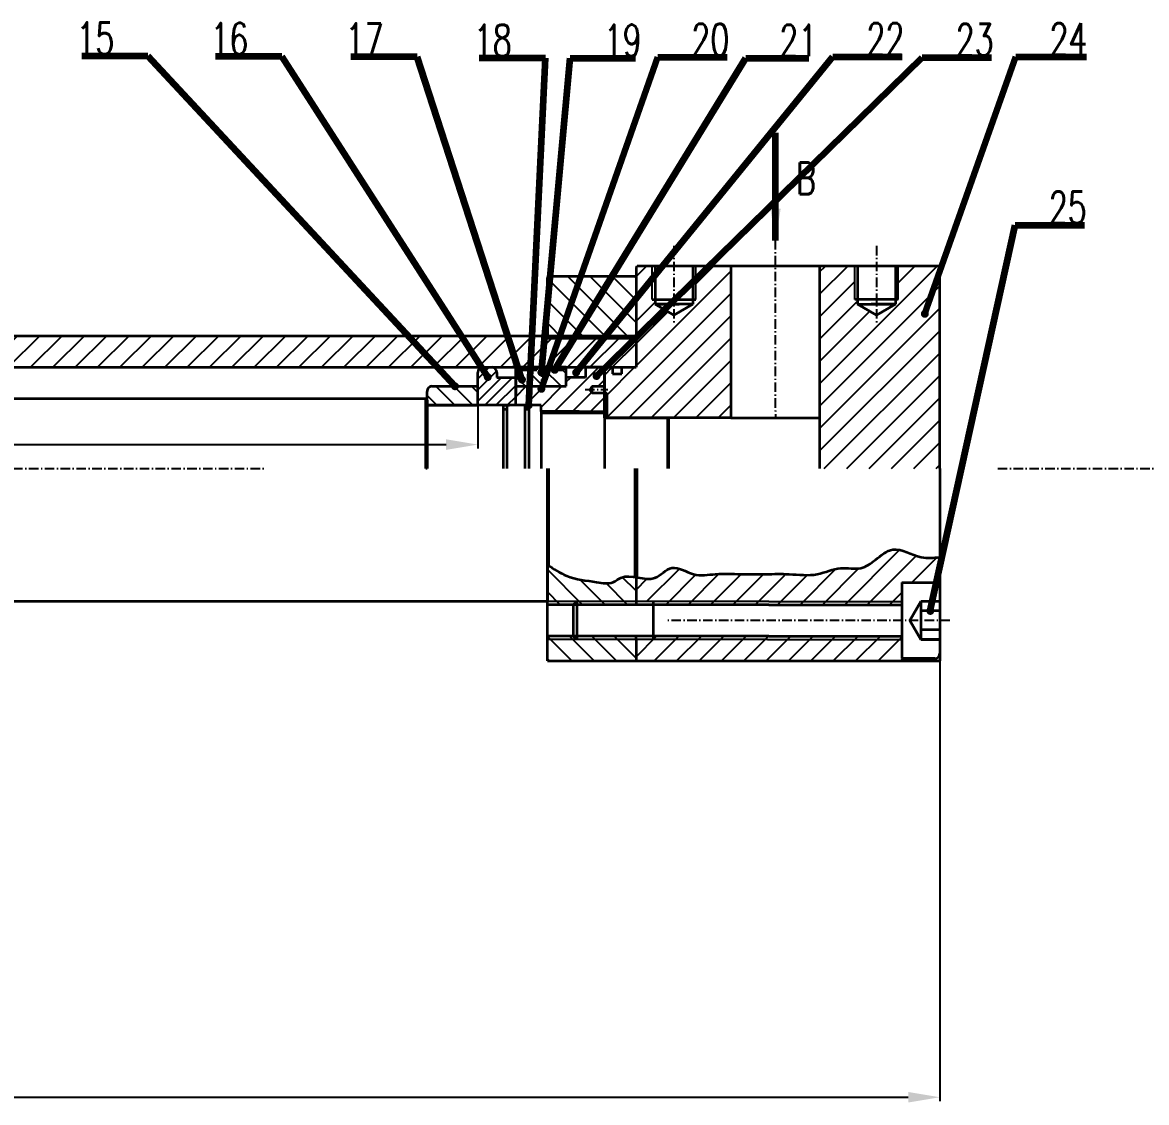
# Model space of a CAD drawing. Extents: x -526 to 4221, y -831 to 1001.
# Drawn here: x 1210 to 2098, y -348 to 505 of the extents above; entities that cross this region are included whole.
import ezdxf

# ---------------------------------------------------------------- set-up
doc = ezdxf.new("R2010")
doc.units = 0
doc.header["$MEASUREMENT"] = 0
doc.linetypes.add('LINEL4', pattern=[12.5, 7.5, -2, 1, -2])
doc.layers.get('Defpoints').update_dxf_attribs({"linetype": 'CONTINUOUS'})
doc.layers.add('L1', color=2, linetype='CONTINUOUS', lineweight=35)
doc.layers.add('L3', color=4, linetype='CONTINUOUS')
doc.layers.add('L4', color=5, linetype='LINEL4')
doc.styles.add('HZTXT', font='ROMANS', dxfattribs={"width": 0.7, "bigfont": 'HZTXT'})
doc.styles.get("Standard").update_dxf_attribs({"font": 'txt', "bigfont": 'hztxt.shx'})
doc.dimstyles.get("Standard").update_dxf_attribs({"dimtxt": 0.18, "dimasz": 0.18, "dimexe": 0.18, "dimexo": 0.0625, "dimgap": 0.09, "dimtad": 0, "dimtih": 1, "dimtoh": 1, "dimdec": 4, "dimzin": 0, "dimdsep": 46, "dimtxsty": 'Standard', "dimcen": 0.09, "dimadec": 0, "dimazin": 0, "dimtfac": 1, "dimtdec": 4, "dimtofl": 0, "dimtmove": 0, "dimatfit": 3, "dimfxl": 1, "dimtolj": 1, "dimtzin": 0, "dimarcsym": 0})
pattern_1 = [(45, (-612.514, -23.027), (-8.838835, 8.838835), [])]
pattern_2 = [(135, (-612.514, -23.027), (-7.07107, -7.07107), [])]

# ---------------------------------------------------------------- blocks, each defined once
blk = doc.blocks.new('*D19')
at = {"layer": 'Defpoints', "color": 0, "transparency": 16777216}
for p in [(-55.14, 152.71), (1934.91, 0.71), (1934.91, -344.03)]:
    blk.add_point(p, dxfattribs=at)
at = {"layer": 'L3', "transparency": 16777216}
for p, q in [((-55.14, 152.71), (-55.14, -347.03)), ((1934.91, 0.71), (1934.91, -347.03)), ((-30.14, -344.03), (1909.91, -344.03))]:
    blk.add_line(p, q, dxfattribs=at)
for points in [[(-30.14, -339.86), (-30.14, -348.2), (-55.14, -344.03)], [(1909.91, -339.86), (1909.91, -348.2), (1934.91, -344.03)]]:
    blk.add_solid(points, dxfattribs=at)
at = {"layer": 'L3', "transparency": 16777216, "insert": (939.88, -330.03), "char_height": 25, "attachment_point": 5, "style": 'HZTXT'}
blk.add_mtext('\\A1;1990', dxfattribs=at)
blk = doc.blocks.new('*D33')
at = {"layer": 'Defpoints', "color": 0, "transparency": 16777216}
for p in [(1569.91, 217.71), (569.87, 211.71), (1569.91, 171.68)]:
    blk.add_point(p, dxfattribs=at)
at = {"layer": 'L3', "transparency": 16777216}
for p, q in [((1569.91, 217.71), (1569.91, 168.68)), ((569.87, 211.71), (569.87, 168.68)), ((594.87, 171.68), (1544.91, 171.68))]:
    blk.add_line(p, q, dxfattribs=at)
for points in [[(594.87, 175.85), (594.87, 167.51), (569.87, 171.68)], [(1544.91, 175.85), (1544.91, 167.51), (1569.91, 171.68)]]:
    blk.add_solid(points, dxfattribs=at)
at = {"layer": 'L3', "transparency": 16777216, "insert": (1069.89, 185.68), "char_height": 25, "attachment_point": 5, "style": 'HZTXT'}
blk.add_mtext('\\A1;1000', dxfattribs=at)

msp = doc.modelspace()

# ---------------------------------------------------------------- hatches: boundary and pattern name
at = {"layer": 'Defpoints'}
h = msp.add_hatch(dxfattribs=at)
h.set_pattern_fill('ANSI31', color=256, scale=100)
h.set_pattern_definition(pattern_1)
h.paths.add_polyline_path([(1904.91, 17.71), (1798.91, 17.71), (1694.91, 17.71), (1694.91, 0.71), (1934.91, 0.71), (1934.91, 6.71, -0.414214), (1930.91, 2.71), (1904.91, 2.71)])
h.paths.add_polyline_path([(1904.91, 20.25), (1799.91, 20.25), (1708.46, 20.25), (1708.46, 17.71), (1798.91, 17.71), (1904.91, 17.71)])
h.paths.add_polyline_path([(1904.91, 47.71), (1799.91, 47.71), (1708.46, 47.71), (1708.46, 45.16), (1799.91, 45.16), (1904.91, 45.16)])
edge = h.paths.add_edge_path()
edge.add_line((1904.91, 62.71), (1930.91, 62.71))
edge.add_arc((1930.91, 58.71), 4, 0, 90, ccw=False)
edge.add_line((1934.91, 58.71), (1934.91, 82.76))
edge.add_spline(control_points=[(1934.91, 82.76), (1929.96, 82.24), (1917.34, 80.92), (1899.55, 93.4), (1884.73, 81.09), (1872.31, 71.7), (1855.19, 76.19), (1837.43, 66.96), (1817.15, 69.82), (1797.18, 69.22), (1777.75, 69.11), (1758.62, 70.15), (1740.17, 66.6), (1723.3, 79.11), (1710.77, 63.43), (1700.01, 65.99), (1694.91, 66.87)], knot_values=[73.991991, 73.991991, 73.991991, 73.991991, 88.838412, 111.800626, 127.78921, 141.060692, 156.902469, 176.112977, 198.291466, 216.509494, 236.311716, 256.509975, 273.93593, 291.620281, 307.223275, 321.880398, 321.880398, 321.880398, 321.880398], degree=3, periodic=0)
edge.add_line((1694.91, 66.87), (1694.91, 47.71))
edge.add_line((1694.91, 47.71), (1799.91, 47.71))
edge.add_line((1799.91, 47.71), (1904.91, 47.71))
edge.add_line((1904.91, 47.71), (1904.91, 62.71))
h.paths.add_polyline_path([(1934.91, 312.71), (1902.09, 312.71), (1902.09, 286.21), (1899.91, 286.21), (1899.91, 282.71), (1884.91, 274.05), (1869.91, 282.71), (1869.91, 286.21), (1867.74, 286.21), (1867.74, 312.71), (1839.91, 312.71), (1839.91, 152.71), (1934.91, 152.71)])
h.paths.add_polyline_path([(1769.91, 312.71), (1742.09, 312.71), (1742.09, 286.21), (1739.91, 286.21), (1739.91, 282.71), (1724.91, 274.05), (1709.91, 282.71), (1709.91, 286.21), (1707.74, 286.21), (1707.74, 312.71), (1694.91, 312.71), (1694.91, 255.71), (1694.91, 232.71), (1683.71, 232.71), (1683.71, 227.46), (1676.31, 227.46), (1676.31, 232.71), (1669.91, 232.71), (1669.91, 212.67), (1671.91, 212.67), (1671.91, 192.71), (1719.91, 192.71), (1769.91, 192.71)])
h = msp.add_hatch(dxfattribs=at)
h.set_pattern_fill('ANSI31', color=256, scale=100, angle=90)
h.set_pattern_definition([(135, (-612.514, -23.027), (-8.838835, -8.838835), [])])
h.paths.add_polyline_path([(1694.91, 303.71), (1693.91, 304.71), (1625.91, 304.71), (1624.91, 303.71), (1624.91, 297.71), (1624.91, 257.71), (1694.91, 257.71)])
h.paths.add_polyline_path([(1694.91, 257.71), (1624.91, 257.71), (1624.91, 255.71), (1694.91, 255.71)])
edge = h.paths.add_edge_path()
edge.add_spline(control_points=[(1694.91, 66.87), (1694.58, 66.93), (1694.24, 66.99), (1693.91, 67.04)], knot_values=[73.031019, 73.031019, 73.031019, 73.031019, 73.991991, 73.991991, 73.991991, 73.991991], degree=3, periodic=0)
edge.add_spline(control_points=[(1693.91, 67.04), (1690.02, 67.67), (1683.89, 68.14), (1675.43, 60.79), (1659.78, 63.99), (1642.04, 65.42), (1630.54, 72.92), (1625.91, 76.03)], knot_values=[1.182647, 1.182647, 1.182647, 1.182647, 12.43823, 19.364127, 32.433585, 56.601382, 73.031019, 73.031019, 73.031019, 73.031019], degree=3, periodic=0)
edge.add_spline(control_points=[(1625.91, 76.03), (1625.58, 76.26), (1625.25, 76.48), (1624.91, 76.71)], knot_values=[0, 0, 0, 0, 1.182647, 1.182647, 1.182647, 1.182647], degree=3, periodic=0)
edge.add_line((1624.91, 76.71), (1624.91, 47.71))
edge.add_line((1624.91, 47.71), (1694.91, 47.71))
edge.add_line((1694.91, 47.71), (1694.91, 66.87))
h.paths.add_polyline_path([(1694.91, 17.71), (1624.91, 17.71), (1624.91, 0.71), (1694.91, 0.71)])
h.paths.add_polyline_path([(1694.91, 20.25), (1624.91, 20.25), (1624.91, 17.71), (1694.91, 17.71)])
h.paths.add_polyline_path([(1694.91, 47.71), (1624.91, 47.71), (1624.91, 45.16), (1694.91, 45.16)])
h = msp.add_hatch(dxfattribs=at)
h.set_pattern_fill('ANSI31', color=256, scale=100)
h.set_pattern_definition(pattern_1)
h.paths.add_polyline_path([(1694.91, 255.71), (1624.91, 255.71), (1624.91, 257.71), (844.87, 257.71), (629.87, 257.71), (629.87, 255.72), (559.87, 255.72), (559.87, 234.71), (559.87, 232.71), (569.87, 232.71), (854.87, 232.71), (1694.91, 232.71)])
h = msp.add_hatch(dxfattribs=at)
h.set_pattern_fill('ANSI31', color=256, scale=50)
h.set_pattern_definition([(45, (-612.514, -23.027), (-4.419417, 4.419417), [])])
h.paths.add_polyline_path([(1584.91, 224.73), (1584.91, 228.71, 0.414214), (1580.91, 232.71), (1573.91, 232.71, 0.414214), (1569.91, 228.71), (1569.91, 202.71), (1589.91, 202.71), (1592.91, 202.71), (1594.91, 202.71), (1599.91, 202.71), (1599.91, 224.73)])
h = msp.add_hatch(dxfattribs=at)
h.set_pattern_fill('ANSI31', color=256, scale=80)
h.set_pattern_definition([(45, (-612.514, -23.027), (-7.071068, 7.071068), [])])
h.paths.add_polyline_path([(1639.83, 217.71), (1599.91, 217.71), (1599.91, 202.71), (1619.91, 202.71), (1619.91, 197.71), (1649.91, 197.71), (1669.91, 197.71), (1669.91, 212.67), (1659.91, 212.67), (1658.47, 215.17), (1659.91, 217.67), (1669.91, 217.67), (1669.91, 232.71), (1654.91, 232.71), (1654.91, 224.71), (1639.83, 224.71)])
h = msp.add_hatch(dxfattribs=at)
h.set_pattern_fill('ANSI31', color=256, scale=80, angle=90)
h.set_pattern_definition(pattern_2)
h.paths.add_polyline_path([(1639.83, 224.71), (1639.83, 232.71), (1638.16, 232.71), (1638.16, 230.71), (1623.16, 230.71), (1623.16, 232.71), (1621.65, 232.71), (1621.65, 228.71), (1618.65, 228.71), (1618.65, 232.71), (1616.56, 232.71), (1616.56, 230.71), (1601.56, 230.71), (1601.56, 232.71), (1599.91, 232.71), (1599.91, 217.71), (1639.83, 217.71)])
h = msp.add_hatch(dxfattribs=at)
h.set_pattern_fill('ANSI31', color=256, scale=80, angle=90)
h.set_pattern_definition(pattern_2)
h.paths.add_polyline_path([(1533.92, 217.74, 0.414516), (1529.91, 213.74), (1529.91, 207.71), (1529.91, 202.71), (1569.91, 202.71), (1569.91, 217.71)])

# ---------------------------------------------------------------- linework, layer by layer
for p, q in [((1707.74, 286.21), (1707.74, 312.71)), ((1742.09, 286.21), (1742.09, 312.71)), ((1867.74, 286.21), (1867.74, 312.71)), ((1902.09, 286.21), (1902.09, 312.71)), ((1799.91, 47.71), (1624.91, 47.71)), ((1799.91, 47.71), (1904.91, 47.71)), ((1798.91, 17.71), (1624.91, 17.71)), ((1798.91, 17.71), (1904.91, 17.71))]:
    msp.add_line(p, q, dxfattribs=at)
at = {"layer": 'L1'}
for p, q in [((1694.91, 311.71), (1695.91, 312.71)), ((1694.91, 311.71), (1694.91, 255.71)), ((1933.91, 312.71), (1695.91, 312.71)), ((1709.91, 312.71), (1709.91, 312.71)), ((1709.91, 312.71), (1709.91, 282.71)), ((1739.91, 312.71), (1739.91, 282.71)), ((1769.91, 312.71), (1769.91, 192.71)), ((1839.91, 312.71), (1839.91, 152.71)), ((1869.91, 312.71), (1869.91, 282.71)), ((1899.91, 312.71), (1899.91, 282.71)), ((1934.91, 311.71), (1933.91, 312.71)), ((1934.91, 152.71), (1934.91, 311.71)), ((1934.91, 152.71), (1934.91, 311.71)), ((1624.91, 303.71), (1625.91, 304.71)), ((1624.91, 297.71), (1624.91, 303.71)), ((1625.91, 304.71), (1693.91, 304.71)), ((1693.91, 304.71), (1694.91, 303.71)), ((1694.91, 303.71), (1694.91, 297.71)), ((1624.91, 297.71), (1624.91, 255.71)), ((1707.74, 286.21), (1742.09, 286.21)), ((1902.09, 286.21), (1867.74, 286.21)), ((1739.91, 282.71), (1709.91, 282.71)), ((1729.07, 282.71), (1709.91, 282.71)), ((1709.91, 282.71), (1729.07, 282.71)), ((1709.91, 282.71), (1724.91, 274.05)), ((1739.91, 282.71), (1724.91, 274.05)), ((1869.91, 282.71), (1899.91, 282.71)), ((1869.91, 282.71), (1884.91, 274.05)), ((1880.75, 282.71), (1899.91, 282.71)), ((1899.91, 282.71), (1880.75, 282.71)), ((1899.91, 282.71), (1884.91, 274.05)), ((844.87, 257.71), (1694.91, 257.71)), ((1624.91, 255.71), (1694.91, 255.71)), ((1694.91, 255.71), (1694.91, 232.71)), ((854.87, 232.71), (1694.91, 232.71)), ((1569.91, 232.71), (1574.91, 232.71)), ((1573.91, 232.71), (1580.91, 232.71)), ((1639.83, 232.71), (1597.47, 232.71)), ((1599.91, 202.71), (1599.91, 232.71)), ((1601.56, 232.71), (1601.56, 230.71)), ((1616.56, 230.71), (1616.56, 232.71)), ((1618.65, 232.71), (1618.65, 228.71)), ((1618.65, 232.71), (1621.65, 232.71)), ((1621.65, 228.71), (1621.65, 232.71)), ((1623.16, 232.71), (1623.16, 230.71)), ((1638.16, 230.71), (1638.16, 232.71)), ((1639.83, 224.71), (1639.83, 232.71)), ((1669.91, 232.71), (1654.91, 232.71)), ((1654.91, 232.71), (1654.91, 224.71)), ((1669.91, 192.71), (1669.91, 232.71)), ((1669.91, 232.71), (1669.91, 152.71)), ((1676.31, 232.71), (1676.31, 227.46)), ((1683.71, 227.46), (1683.71, 232.71)), ((1569.91, 202.71), (1569.91, 228.71)), ((1584.91, 228.71), (1584.91, 224.73)), ((1584.91, 224.73), (1599.91, 224.73)), ((1599.91, 224.73), (1599.91, 224.05)), ((1599.91, 224.05), (1599.91, 211.36)), ((1601.56, 230.71), (1616.56, 230.71)), ((1618.65, 228.71), (1621.65, 228.71)), ((1623.16, 230.71), (1638.16, 230.71)), ((1654.91, 224.71), (1639.83, 224.71)), ((1639.83, 217.71), (1639.83, 224.71)), ((1676.31, 227.46), (1683.71, 227.46)), ((1529.91, 207.71), (1529.91, 213.74)), ((1533.92, 217.74), (1569.91, 217.71)), ((1599.91, 217.71), (1639.83, 217.71)), ((1618.65, 217.71), (1618.65, 215.71)), ((1618.65, 215.71), (1621.65, 215.71)), ((1621.65, 215.71), (1621.65, 217.71)), ((1659.91, 217.67), (1658.47, 215.17)), ((1659.91, 212.67), (1658.47, 215.17)), ((1669.91, 217.67), (1659.91, 217.67)), ((1659.91, 217.67), (1659.91, 212.67)), ((1669.91, 217.67), (1661.91, 217.67)), ((1528.91, 207.71), (854.87, 207.71)), ((1528.91, 152.71), (1528.91, 207.71)), ((1528.91, 207.71), (1528.91, 207.71)), ((1529.91, 206.71), (1528.91, 207.71)), ((1529.91, 202.71), (1529.91, 207.71)), ((1529.91, 206.71), (1529.91, 202.71)), ((1659.91, 212.67), (1669.91, 212.67)), ((1669.91, 212.67), (1671.91, 212.67)), ((1671.91, 212.67), (1671.91, 192.71)), ((1589.91, 202.71), (1529.91, 202.71)), ((1529.91, 202.71), (1569.91, 202.71)), ((1529.91, 202.71), (1529.91, 152.71)), ((1619.91, 202.71), (1589.91, 202.71)), ((1589.91, 202.71), (1589.91, 152.71)), ((1589.91, 202.71), (1594.91, 202.71)), ((1589.91, 202.71), (1592.91, 202.71)), ((1589.91, 199.73), (1592.91, 199.73)), ((1592.91, 202.71), (1592.91, 152.71)), ((1607.15, 202.71), (1607.15, 152.71)), ((1607.15, 199.73), (1610.15, 199.73)), ((1610.15, 202.71), (1610.15, 152.71)), ((1619.91, 197.71), (1619.91, 202.71)), ((1649.91, 197.71), (1619.91, 197.71)), ((1619.91, 197.71), (1619.91, 152.71)), ((1619.91, 196.74), (1669.91, 196.74)), ((1649.91, 197.71), (1669.91, 197.71)), ((1769.91, 192.71), (1669.91, 192.71)), ((1669.91, 192.71), (1719.91, 192.71)), ((1719.91, 192.71), (1719.91, 152.71)), ((1719.91, 192.71), (1719.91, 192.71)), ((1720.91, 191.71), (1719.91, 192.71)), ((1720.91, 152.71), (1720.91, 191.71)), ((1769.91, 192.71), (1839.91, 192.71)), ((1529.91, 152.71), (1528.91, 152.71)), ((1624.91, 0.71), (1624.91, 152.71)), ((1624.91, 152.71), (1624.91, 47.71)), ((1625.91, 152.71), (1625.91, 76.03)), ((1693.91, 152.71), (1693.91, 67.04)), ((1694.91, 152.71), (1694.91, 45.16)), ((1934.91, 152.71), (1934.91, 47.71)), ((1904.91, 62.71), (1930.91, 62.71)), ((1904.91, 62.71), (1904.91, 2.71)), ((1934.91, 58.71), (1934.91, 6.71)), ((1624.91, 47.71), (1182.19, 47.71)), ((1799.91, 45.16), (1624.91, 45.16)), ((1645.39, 45.16), (1648.12, 47.71)), ((1645.39, 45.16), (1645.39, 20.25)), ((1648.12, 47.71), (1648.12, 17.71)), ((1708.46, 47.71), (1708.46, 17.71)), ((1799.91, 45.16), (1904.91, 45.16)), ((1919.91, 47.71), (1911.25, 32.71)), ((1934.91, 47.71), (1919.91, 47.71)), ((1919.91, 47.71), (1919.91, 17.71)), ((1919.91, 47.71), (1919.91, 32.71)), ((1934.91, 47.71), (1934.91, 32.71)), ((1934.91, 40.21), (1919.91, 40.21)), ((1911.25, 32.71), (1919.91, 17.71)), ((1919.91, 17.71), (1911.25, 32.71)), ((1919.91, 32.71), (1919.91, 17.71)), ((1934.91, 32.71), (1934.91, 17.71)), ((1934.91, 32.71), (1934.91, 6.71)), ((1799.91, 20.25), (1624.91, 20.25)), ((1648.12, 17.71), (1645.39, 20.25)), ((1694.91, 17.71), (1694.91, 20.25)), ((1799.91, 20.25), (1904.91, 20.25)), ((1934.91, 25.21), (1919.91, 25.21)), ((1934.91, 25.21), (1919.91, 25.21)), ((1694.91, 17.71), (1694.91, 0.71)), ((1919.91, 17.71), (1934.91, 17.71)), ((1934.91, 17.71), (1919.91, 17.71)), ((1624.91, 0.71), (1934.91, 0.71)), ((1930.91, 2.71), (1904.91, 2.71)), ((1904.91, 2.71), (1930.91, 2.71)), ((1934.91, 6.71), (1934.91, 0.71))]:
    msp.add_line(p, q, dxfattribs=at)
for centre, start, end in [((1573.91, 228.71), 90, 180), ((1580.91, 228.71), 0, 90), ((1533.91, 213.74), 89.94089, 180), ((1930.91, 58.71), 0, 90), ((1930.91, 6.71), 270, 0)]:
    msp.add_arc(centre, 4, start, end, dxfattribs=at)
msp.add_open_spline([(1624.91, 76.71), (1629.88, 73.37), (1641.65, 65.45), (1659.78, 63.99), (1675.43, 60.79), (1688.11, 71.82), (1707.58, 59.44), (1723.3, 79.11), (1740.17, 66.6), (1758.62, 70.15), (1777.75, 69.11), (1797.18, 69.22), (1817.15, 69.82), (1837.43, 66.96), (1855.19, 76.19), (1872.31, 71.7), (1884.73, 81.09), (1899.55, 93.4), (1917.34, 80.92), (1929.96, 82.24), (1934.91, 82.76)], degree=3, knots=[0, 0, 0, 0, 17.612284, 41.780081, 54.84954, 61.775436, 88.649114, 104.252108, 121.936459, 139.362414, 159.560673, 179.362895, 197.580923, 219.759412, 238.96992, 254.811698, 268.083179, 284.071763, 307.033977, 321.880398, 321.880398, 321.880398, 321.880398], dxfattribs=at)
at = {"layer": 'L3', "color": 2}
msp.add_line((1695.91, 152.71), (1695.91, 66.7), dxfattribs=at)
at = {"layer": 'L4'}
for p, q in [((1724.91, 328.67), (1724.91, 267.71)), ((1804.91, 333.24), (1804.97, 192.71)), ((1884.91, 328.67), (1884.91, 267.71)), ((1839.91, 302.71), (1839.91, 152.71)), ((1620.15, 232.71), (1620.15, 212.6)), ((1654.63, 215.17), (1672.64, 215.17)), ((-284.62, 152.71), (1402.37, 152.71)), ((1980.69, 152.71), (2757.18, 152.71)), ((1942.93, 32.71), (1718.71, 32.71))]:
    msp.add_line(p, q, dxfattribs=at)

# ---------------------------------------------------------------- texts
at = {"layer": 'L3', "char_height": 25, "style": 'HZTXT'}
for s, insert, attachment_point in [('\\A1;15', (1282.88, 480.19), 9), ('\\A1;16', (1388.63, 479.82), 9), ('\\A1;17', (1495.46, 479.43), 9), ('\\A1;18', (1596.79, 478.45), 9), ('\\A1;19', (1669.39, 478.52), 7), ('\\A1;20', (1738.57, 479.22), 7), ('\\A1;21', (1808.16, 478.45), 7), ('\\A1;22', (1876.95, 479.67), 7), ('\\A1;23', (1947.42, 479.11), 7), ('\\A1;24', (2021.54, 479.6), 7), ('\\A1;25', (2020.98, 346.52), 7)]:
    msp.add_mtext(s, dxfattribs=dict(at, insert=insert, attachment_point=attachment_point))
at = {"layer": 'L3', "insert": (1821.34, 394.43), "char_height": 25, "attachment_point": 1, "style": 'HZTXT'}
msp.add_mtext_dynamic_manual_height_columns('B', width=50.2355, gutter_width=20, heights=[0], dxfattribs=at)

# ---------------------------------------------------------------- dimensions: what is measured, and where the dimension line sits
at = {"layer": 'L3'}
dim = msp.add_linear_dim(base=(1569.91, 171.68), p1=(569.87, 211.71), p2=(1569.91, 217.71), dimstyle='Standard', override={"dimtxt": 25, "dimasz": 25, "dimexe": 3, "dimexo": 0, "dimgap": 1.5, "dimtad": 1, "dimtih": 0, "dimtoh": 0, "dimdec": 1, "dimzin": 9, "dimtxsty": 'HZTXT', "dimcen": 0, "dimclrd": 256, "dimclre": 256, "dimclrt": 256, "dimtfac": 0.6, "dimtdec": 1, "dimtofl": 1, "dimtmove": 2, "dimtzin": 9, "dimlwd": 65535, "dimlwe": 65535}, dxfattribs=at)
dim.commit()
dim.dimension.update_dxf_attribs({"geometry": '*D33', "text_midpoint": (1069.89, 185.68)})
dim = msp.add_linear_dim(base=(1934.91, -344.03), p1=(-55.14, 152.71), p2=(1934.91, 0.71), text='1990', dimstyle='Standard', override={"dimtxt": 25, "dimasz": 25, "dimexe": 3, "dimexo": 0, "dimgap": 1.5, "dimtad": 1, "dimtih": 0, "dimtoh": 0, "dimdec": 1, "dimzin": 9, "dimtxsty": 'HZTXT', "dimcen": 0, "dimclrd": 256, "dimclre": 256, "dimclrt": 256, "dimtfac": 0.6, "dimtdec": 1, "dimtofl": 1, "dimtmove": 2, "dimtzin": 9, "dimlwd": 65535, "dimlwe": 65535}, dxfattribs=at)
dim.commit()
dim.dimension.update_dxf_attribs({"geometry": '*D19', "text_midpoint": (939.88, -330.03)})

# ---------------------------------------------------------------- leaders
at = {"layer": 'Defpoints'}
msp.add_leader([(1805.12, 333.02), (1805.12, 417.87)], dimstyle='Standard', override={"dimtxt": 25, "dimasz": 25, "dimexe": 3, "dimexo": 0, "dimgap": 1.5, "dimtad": 1, "dimtih": 0, "dimtoh": 0, "dimdec": 1, "dimzin": 9, "dimtxsty": 'HZTXT', "dimcen": 0, "dimclrd": 256, "dimclre": 256, "dimclrt": 256, "dimtfac": 0.6, "dimtdec": 1, "dimtofl": 1, "dimtmove": 2, "dimtzin": 9, "dimlwd": 65535, "dimlwe": 65535}, dxfattribs=at)
at = {"layer": 'L3', "annotation_type": 0, "has_hookline": 1}
for points, hookline_direction, text_width in [([(1551.91, 217.72), (1309.38, 478.69), (1284.38, 478.69)], 1, 25.83), ([(1577.8, 225.01), (1415.13, 478.32), (1390.13, 478.32)], 1, 25.83), ([(1604.82, 222.98), (1521.96, 477.93), (1496.96, 477.93)], 1, 25.83), ([(1610.15, 202.71), (1623.29, 476.95), (1598.29, 476.95)], 1, 25.83), ([(1620.15, 215.71), (1712.07, 477.72), (1737.07, 477.72)], 0, 28.33), ([(1620.15, 228.71), (1642.89, 477.02), (1667.89, 477.02)], 0, 25), ([(1630.66, 230.71), (1781.66, 476.95), (1806.66, 476.95)], 0, 23.33), ([(1647.59, 228.57), (1850.45, 478.17), (1875.45, 478.17)], 0, 28.33), ([(1663.71, 225.85), (1920.92, 477.61), (1945.92, 477.61)], 0, 28.33), ([(1923.08, 275.01), (1995.04, 478.1), (2020.04, 478.1)], 0, 29.17), ([(1927.41, 40.21), (1994.48, 345.02), (2019.48, 345.02)], 0, 28.33)]:
    msp.add_leader(points, dimstyle='Standard', override={"dimtxt": 25, "dimasz": 25, "dimexe": 3, "dimexo": 0, "dimgap": 1.5, "dimtad": 1, "dimtih": 0, "dimtoh": 0, "dimdec": 1, "dimzin": 9, "dimtxsty": 'HZTXT', "dimcen": 0, "dimclrd": 256, "dimclre": 256, "dimclrt": 256, "dimtfac": 0.6, "dimtdec": 1, "dimtofl": 1, "dimtmove": 2, "dimldrblk": 'DotSmall', "dimtzin": 9, "dimlwd": 65535, "dimlwe": 65535}, dxfattribs=dict(at, hookline_direction=hookline_direction, text_width=text_width))

doc.saveas('drawing.dxf')
